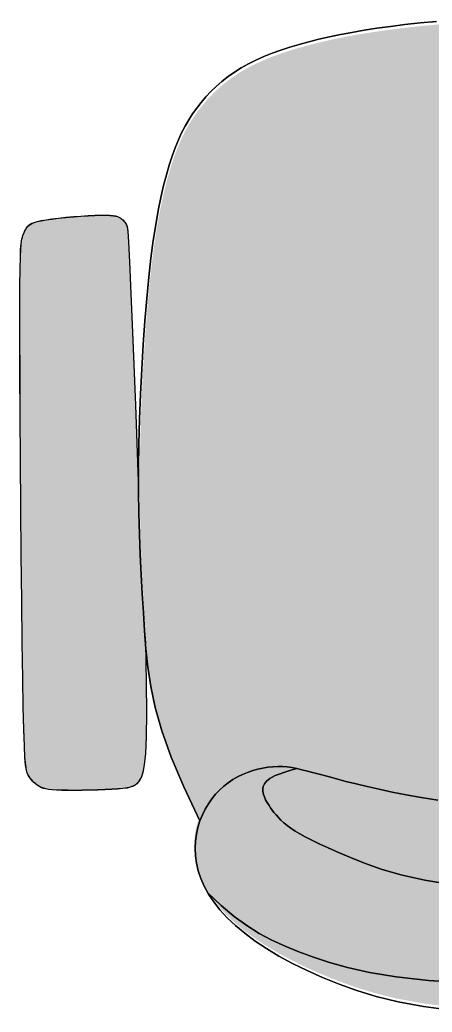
# Model space of a CAD drawing. Header units: millimetres. Extents: x 3459698 to 3471712, y -129464 to -118443.
# Drawn here: x 3460198 to 3460427, y -120854 to -120302 of the extents above; entities that cross this region are included whole.
import ezdxf

# ---------------------------------------------------------------- set-up
doc = ezdxf.new("R2010")
doc.units = ezdxf.units.MM
doc.header["$LTSCALE"] = 0.5
doc.header["$MEASUREMENT"] = 0
doc.layers.add('Furniture', color=252, linetype='Continuous')
doc.layers.add('PARTITION', color=7, linetype='Continuous')

msp = doc.modelspace()

# ---------------------------------------------------------------- hatches: boundary and pattern name
at = {"layer": 'PARTITION', "ltscale": 13, "true_color": 0xffffff}
h = msp.add_hatch(color=7, dxfattribs=at)
h.dxf.hatch_style = 1
h.paths.add_polyline_path([(3460549.48, -120741.43), (3460561.37, -120740.49), (3460572.21, -120739.33), (3460582.12, -120738), (3460591.22, -120736.54), (3460599.62, -120735.02), (3460607.41, -120733.48), (3460614.64, -120731.95), (3460621.33, -120730.44), (3460627.48, -120728.96), (3460633.13, -120727.54), (3460638.28, -120726.19), (3460642.96, -120724.93), (3460647.19, -120723.77), (3460651, -120722.73), (3460654.43, -120721.82), (3460657.56, -120721.05), (3460660.46, -120720.4), (3460663.18, -120719.91), (3460665.8, -120719.55), (3460668.39, -120719.35), (3460670.99, -120719.31), (3460673.68, -120719.42), (3460676.44, -120719.7), (3460679.24, -120720.15), (3460682.08, -120720.77), (3460684.92, -120721.57), (3460687.75, -120722.54), (3460690.54, -120723.7), (3460693.27, -120725.04), (3460695.93, -120726.58), (3460698.5, -120728.31), (3460700.97, -120730.23), (3460703.31, -120732.36), (3460705.53, -120734.7), (3460707.61, -120737.24), (3460709.53, -120740), (3460711.28, -120742.98), (3460712.84, -120746.18), (3460714.2, -120749.58), (3460723.22, -120730.65), (3460730.18, -120714.08), (3460735.36, -120699.5), (3460739.07, -120686.55), (3460741.59, -120674.88), (3460743.22, -120664.11), (3460744.25, -120653.89), (3460744.99, -120643.85), (3460745.66, -120633.68), (3460746.31, -120623.29), (3460746.9, -120612.61), (3460747.43, -120601.61), (3460747.85, -120590.23), (3460748.16, -120578.41), (3460748.32, -120566.12), (3460748.31, -120553.29), (3460748.12, -120539.92), (3460747.76, -120526.18), (3460747.24, -120512.27), (3460746.56, -120498.38), (3460745.76, -120484.74), (3460744.83, -120471.54), (3460743.79, -120458.99), (3460742.66, -120447.28), (3460741.45, -120436.59), (3460740.16, -120426.88), (3460738.81, -120418.08), (3460737.39, -120410.1), (3460735.93, -120402.86), (3460734.41, -120396.3), (3460732.85, -120390.32), (3460731.25, -120384.87), (3460729.62, -120379.85), (3460727.95, -120375.23), (3460726.21, -120370.95), (3460724.4, -120366.98), (3460722.48, -120363.25), (3460720.46, -120359.74), (3460718.31, -120356.4), (3460716.01, -120353.17), (3460713.55, -120350.02), (3460710.93, -120346.96), (3460708.12, -120343.99), (3460705.14, -120341.12), (3460701.97, -120338.36), (3460698.61, -120335.72), (3460695.04, -120333.21), (3460691.27, -120330.83), (3460687.29, -120328.61), (3460683.1, -120326.52), (3460678.7, -120324.56), (3460674.1, -120322.71), (3460669.29, -120320.98), (3460664.28, -120319.34), (3460659.08, -120317.79), (3460653.68, -120316.32), (3460648.08, -120314.92), (3460642.25, -120313.58), (3460636.16, -120312.31), (3460629.76, -120311.09), (3460623.02, -120309.94), (3460615.91, -120308.85), (3460608.39, -120307.81), (3460600.41, -120306.82), (3460591.93, -120305.89), (3460582.82, -120305.03), (3460572.92, -120304.26), (3460562.08, -120303.6), (3460550.16, -120303.07), (3460537.01, -120302.69), (3460522.47, -120302.47), (3460506.39, -120302.45), (3460490.32, -120302.47), (3460475.78, -120302.69), (3460462.62, -120303.07), (3460450.7, -120303.6), (3460439.86, -120304.26), (3460429.96, -120305.03), (3460420.85, -120305.89), (3460412.37, -120306.82), (3460404.4, -120307.81), (3460396.87, -120308.85), (3460389.76, -120309.94), (3460383.02, -120311.09), (3460376.63, -120312.31), (3460370.53, -120313.58), (3460364.7, -120314.92), (3460359.1, -120316.32), (3460353.7, -120317.79), (3460348.5, -120319.34), (3460343.49, -120320.98), (3460338.69, -120322.71), (3460334.08, -120324.56), (3460329.68, -120326.52), (3460325.49, -120328.61), (3460321.51, -120330.83), (3460317.74, -120333.21), (3460314.18, -120335.72), (3460310.81, -120338.36), (3460307.64, -120341.12), (3460304.66, -120343.99), (3460301.86, -120346.96), (3460299.23, -120350.02), (3460296.77, -120353.17), (3460294.47, -120356.4), (3460292.32, -120359.74), (3460290.3, -120363.25), (3460288.39, -120366.98), (3460286.57, -120370.95), (3460284.83, -120375.23), (3460283.16, -120379.85), (3460281.53, -120384.87), (3460279.94, -120390.32), (3460278.38, -120396.3), (3460276.86, -120402.86), (3460275.39, -120410.1), (3460273.97, -120418.08), (3460272.62, -120426.88), (3460271.33, -120436.59), (3460270.12, -120447.28), (3460268.99, -120458.99), (3460267.95, -120471.54), (3460267.03, -120484.74), (3460266.22, -120498.38), (3460265.55, -120512.27), (3460265.02, -120526.18), (3460264.66, -120539.92), (3460264.47, -120553.29), (3460264.47, -120566.12), (3460264.63, -120578.41), (3460264.93, -120590.23), (3460265.36, -120601.61), (3460265.88, -120612.61), (3460266.47, -120623.29), (3460267.12, -120633.68), (3460267.8, -120643.85), (3460268.53, -120653.89), (3460269.57, -120664.11), (3460271.2, -120674.88), (3460273.72, -120686.55), (3460277.42, -120699.5), (3460282.6, -120714.08), (3460289.56, -120730.65), (3460298.59, -120749.58), (3460299.94, -120746.18), (3460301.51, -120742.98), (3460303.26, -120740), (3460305.18, -120737.24), (3460307.25, -120734.7), (3460309.47, -120732.36), (3460311.82, -120730.23), (3460314.28, -120728.31), (3460316.85, -120726.58), (3460319.51, -120725.04), (3460322.24, -120723.7), (3460325.04, -120722.54), (3460327.87, -120721.57), (3460330.71, -120720.77), (3460333.54, -120720.15), (3460336.35, -120719.7), (3460339.1, -120719.42), (3460341.79, -120719.31), (3460344.4, -120719.35), (3460346.98, -120719.55), (3460349.6, -120719.91), (3460352.48, -120720.43), (3460352.47, -120720.44), (3460355.22, -120721.05), (3460358.35, -120721.82), (3460361.79, -120722.73), (3460365.59, -120723.77), (3460369.82, -120724.93), (3460374.5, -120726.19), (3460379.66, -120727.54), (3460385.3, -120728.96), (3460391.46, -120730.44), (3460398.14, -120731.95), (3460405.37, -120733.48), (3460413.16, -120735.02), (3460421.56, -120736.54), (3460430.66, -120738), (3460440.57, -120739.33), (3460451.42, -120740.49), (3460463.3, -120741.43), (3460476.35, -120742.09), (3460490.68, -120742.42), (3460506.39, -120742.36), (3460522.11, -120742.42), (3460536.43, -120742.09)])
h = msp.add_hatch(color=7, dxfattribs=at)
h.dxf.hatch_style = 1
h.paths.add_polyline_path([(3460268.21, -120688.1), (3460268.03, -120701.03), (3460267.59, -120710.36), (3460266.96, -120716.74), (3460266.2, -120720.85), (3460265.36, -120723.37), (3460264.51, -120724.96), (3460263.68, -120726.19), (3460262.81, -120727.2), (3460261.83, -120728.01), (3460260.65, -120728.65), (3460259.19, -120729.15), (3460257.37, -120729.54), (3460255.11, -120729.85), (3460252.33, -120730.1), (3460248.98, -120730.32), (3460245.18, -120730.51), (3460241.08, -120730.67), (3460236.81, -120730.79), (3460232.53, -120730.88), (3460228.38, -120730.92), (3460224.51, -120730.91), (3460221.07, -120730.86), (3460218.16, -120730.75), (3460215.76, -120730.59), (3460213.8, -120730.37), (3460212.2, -120730.09), (3460210.89, -120729.76), (3460209.81, -120729.37), (3460208.89, -120728.92), (3460208.05, -120728.41), (3460207.24, -120727.84), (3460206.45, -120727.2), (3460205.68, -120726.52), (3460204.95, -120725.77), (3460204.26, -120724.98), (3460203.6, -120724.14), (3460202.99, -120723.25), (3460202.43, -120722.32), (3460201.93, -120721.26), (3460201.47, -120719.63), (3460201.06, -120716.92), (3460200.68, -120712.59), (3460200.34, -120706.13), (3460200.01, -120697), (3460199.71, -120684.68), (3460199.42, -120668.65), (3460199.13, -120648.65), (3460198.86, -120625.46), (3460198.61, -120600.16), (3460198.38, -120573.78), (3460198.18, -120547.4), (3460198.02, -120522.07), (3460197.91, -120498.84), (3460197.84, -120478.77), (3460197.84, -120462.65), (3460197.88, -120450.24), (3460197.98, -120441), (3460198.11, -120434.43), (3460198.28, -120429.99), (3460198.49, -120427.18), (3460198.72, -120425.47), (3460198.97, -120424.34), (3460199.23, -120423.36), (3460199.52, -120422.44), (3460199.82, -120421.58), (3460200.15, -120420.76), (3460200.49, -120420), (3460200.87, -120419.28), (3460201.27, -120418.59), (3460201.7, -120417.95), (3460202.18, -120417.33), (3460202.75, -120416.75), (3460203.5, -120416.19), (3460204.5, -120415.65), (3460205.82, -120415.13), (3460207.52, -120414.63), (3460209.69, -120414.14), (3460212.39, -120413.66), (3460215.65, -120413.19), (3460219.37, -120412.74), (3460223.4, -120412.32), (3460227.58, -120411.94), (3460231.76, -120411.62), (3460235.81, -120411.36), (3460239.56, -120411.17), (3460242.86, -120411.08), (3460245.62, -120411.08), (3460247.84, -120411.17), (3460249.62, -120411.34), (3460251, -120411.58), (3460252.08, -120411.86), (3460252.9, -120412.19), (3460253.54, -120412.55), (3460254.08, -120412.93), (3460254.56, -120413.31), (3460255.01, -120413.71), (3460255.42, -120414.12), (3460255.81, -120414.56), (3460256.16, -120415.02), (3460256.5, -120415.51), (3460256.81, -120416.03), (3460257.11, -120416.59), (3460257.4, -120417.48), (3460257.74, -120420.07), (3460258.17, -120426.02), (3460258.76, -120437.01), (3460259.56, -120454.68), (3460260.63, -120480.71), (3460262.01, -120516.74), (3460263.78, -120564.46), (3460268.08, -120670.88)])
h = msp.add_hatch(color=7, dxfattribs=at)
h.dxf.hatch_style = 1
h.paths.add_polyline_path([(3460480.07, -120853.93), (3460506.41, -120854.17), (3460531.92, -120853.93), (3460553.92, -120852.97), (3460572.81, -120851.39), (3460589.02, -120849.25), (3460602.99, -120846.65), (3460615.14, -120843.65), (3460625.9, -120840.34), (3460635.69, -120836.79), (3460644.86, -120833.09), (3460653.49, -120829.25), (3460661.56, -120825.28), (3460669.07, -120821.21), (3460676, -120817.06), (3460682.36, -120812.83), (3460688.13, -120808.54), (3460693.3, -120804.22), (3460697.88, -120799.86), (3460701.88, -120795.5), (3460705.32, -120791.12), (3460708.23, -120786.76), (3460710.62, -120782.41), (3460712.52, -120778.09), (3460713.95, -120773.8), (3460714.93, -120769.57), (3460715.49, -120765.39), (3460715.65, -120761.29), (3460715.45, -120757.29), (3460714.92, -120753.41), (3460714.08, -120749.67), (3460712.97, -120746.09), (3460711.61, -120742.69), (3460710.05, -120739.49), (3460708.29, -120736.52), (3460706.37, -120733.76), (3460704.3, -120731.21), (3460702.08, -120728.87), (3460699.73, -120726.74), (3460697.27, -120724.82), (3460694.7, -120723.09), (3460692.04, -120721.55), (3460689.31, -120720.21), (3460686.51, -120719.05), (3460683.69, -120718.08), (3460680.84, -120717.28), (3460678.01, -120716.66), (3460675.2, -120716.21), (3460672.45, -120715.93), (3460669.76, -120715.82), (3460667.15, -120715.86), (3460664.57, -120716.06), (3460661.95, -120716.42), (3460659.23, -120716.92), (3460656.33, -120717.56), (3460653.2, -120718.33), (3460649.76, -120719.24), (3460645.96, -120720.28), (3460641.73, -120721.44), (3460637.05, -120722.7), (3460631.89, -120724.05), (3460626.25, -120725.47), (3460620.09, -120726.95), (3460613.41, -120728.46), (3460606.18, -120730), (3460598.39, -120731.53), (3460589.99, -120733.05), (3460580.89, -120734.51), (3460570.98, -120735.84), (3460560.14, -120737.01), (3460548.25, -120737.94), (3460535.2, -120738.6), (3460520.87, -120738.93), (3460505.16, -120738.87), (3460489.44, -120738.93), (3460475.12, -120738.6), (3460462.07, -120737.94), (3460450.18, -120737.01), (3460439.34, -120735.84), (3460429.43, -120734.51), (3460420.33, -120733.05), (3460411.93, -120731.53), (3460404.14, -120730), (3460396.91, -120728.46), (3460390.22, -120726.95), (3460384.07, -120725.47), (3460378.42, -120724.05), (3460373.27, -120722.7), (3460368.59, -120721.44), (3460364.36, -120720.28), (3460360.55, -120719.24), (3460357.12, -120718.33), (3460353.99, -120717.56), (3460351.09, -120716.92), (3460348.37, -120716.42), (3460345.75, -120716.06), (3460343.16, -120715.86), (3460340.56, -120715.82), (3460337.87, -120715.93), (3460335.12, -120716.21), (3460332.31, -120716.66), (3460329.47, -120717.28), (3460326.63, -120718.08), (3460323.8, -120719.05), (3460321.01, -120720.21), (3460318.28, -120721.55), (3460315.62, -120723.09), (3460313.05, -120724.82), (3460310.58, -120726.74), (3460308.24, -120728.87), (3460306.02, -120731.21), (3460303.94, -120733.76), (3460302.02, -120736.52), (3460300.27, -120739.49), (3460298.71, -120742.69), (3460297.35, -120746.09), (3460296.24, -120749.67), (3460295.4, -120753.41), (3460294.87, -120757.29), (3460294.67, -120761.29), (3460294.83, -120765.39), (3460295.39, -120769.57), (3460296.37, -120773.8), (3460297.8, -120778.09), (3460299.7, -120782.41), (3460302.09, -120786.76), (3460305, -120791.12), (3460308.44, -120795.5), (3460312.44, -120799.86), (3460317.01, -120804.22), (3460322.19, -120808.54), (3460327.96, -120812.83), (3460334.32, -120817.06), (3460341.25, -120821.21), (3460348.76, -120825.28), (3460356.83, -120829.25), (3460365.46, -120833.09), (3460374.63, -120836.79), (3460384.43, -120840.34), (3460395.21, -120843.65), (3460407.46, -120846.65), (3460421.61, -120849.25), (3460438.12, -120851.39), (3460457.46, -120852.97)])

# ---------------------------------------------------------------- linework, layer by layer
at = {"layer": 'Furniture', "color": 252, "linetype": 'Continuous'}
for p, q in [((3460382.35, -120309.4, 381), (3460389.08, -120308.24, 381)), ((3460389.08, -120308.24, 381), (3460382.35, -120309.4, 381)), ((3460389.08, -120308.24, 381), (3460396.19, -120307.15, 381)), ((3460396.19, -120307.15, 381), (3460389.08, -120308.24, 381)), ((3460396.19, -120307.15, 381), (3460403.72, -120306.11, 381)), ((3460403.72, -120306.11, 381), (3460396.19, -120307.15, 381)), ((3460403.72, -120306.11, 381), (3460411.69, -120305.12, 381)), ((3460411.69, -120305.12, 381), (3460403.72, -120306.11, 381)), ((3460411.69, -120305.12, 381), (3460420.17, -120304.19, 381)), ((3460420.17, -120304.19, 381), (3460411.69, -120305.12, 381)), ((3460420.17, -120304.19, 381), (3460429.29, -120303.33, 381)), ((3460429.29, -120303.33, 381), (3460420.17, -120304.19, 381)), ((3460358.43, -120314.62, 381), (3460364.03, -120313.22, 381)), ((3460364.03, -120313.22, 381), (3460358.43, -120314.62, 381)), ((3460364.03, -120313.22, 381), (3460369.85, -120311.88, 381)), ((3460369.85, -120311.88, 381), (3460364.03, -120313.22, 381)), ((3460369.85, -120311.88, 381), (3460375.95, -120310.61, 381)), ((3460375.95, -120310.61, 381), (3460369.85, -120311.88, 381)), ((3460375.95, -120310.61, 381), (3460382.35, -120309.4, 381)), ((3460382.35, -120309.4, 381), (3460375.95, -120310.61, 381)), ((3460338.01, -120321.01, 381), (3460342.82, -120319.28, 381)), ((3460342.82, -120319.28, 381), (3460338.01, -120321.01, 381)), ((3460342.82, -120319.28, 381), (3460347.82, -120317.64, 381)), ((3460347.82, -120317.64, 381), (3460342.82, -120319.28, 381)), ((3460347.82, -120317.64, 381), (3460353.03, -120316.09, 381)), ((3460353.03, -120316.09, 381), (3460347.82, -120317.64, 381)), ((3460353.03, -120316.09, 381), (3460358.43, -120314.62, 381)), ((3460358.43, -120314.62, 381), (3460353.03, -120316.09, 381)), ((3460324.81, -120326.91, 381), (3460329.01, -120324.82, 381)), ((3460329.01, -120324.82, 381), (3460324.81, -120326.91, 381)), ((3460329.01, -120324.82, 381), (3460333.41, -120322.86, 381)), ((3460333.41, -120322.86, 381), (3460329.01, -120324.82, 381)), ((3460333.41, -120322.86, 381), (3460338.01, -120321.01, 381)), ((3460338.01, -120321.01, 381), (3460333.41, -120322.86, 381)), ((3460317.06, -120331.51, 381), (3460320.83, -120329.13, 381)), ((3460320.83, -120329.13, 381), (3460317.06, -120331.51, 381)), ((3460320.83, -120329.13, 381), (3460324.81, -120326.91, 381)), ((3460324.81, -120326.91, 381), (3460320.83, -120329.13, 381)), ((3460310.14, -120336.66, 381), (3460313.5, -120334.02, 381)), ((3460313.5, -120334.02, 381), (3460310.14, -120336.66, 381)), ((3460313.5, -120334.02, 381), (3460317.06, -120331.51, 381)), ((3460317.06, -120331.51, 381), (3460313.5, -120334.02, 381)), ((3460303.98, -120342.29, 381), (3460306.97, -120339.42, 381)), ((3460306.97, -120339.42, 381), (3460303.98, -120342.29, 381)), ((3460306.97, -120339.42, 381), (3460310.14, -120336.66, 381)), ((3460310.14, -120336.66, 381), (3460306.97, -120339.42, 381)), ((3460298.55, -120348.32, 381), (3460301.18, -120345.26, 381)), ((3460301.18, -120345.26, 381), (3460298.55, -120348.32, 381)), ((3460301.18, -120345.26, 381), (3460303.98, -120342.29, 381)), ((3460303.98, -120342.29, 381), (3460301.18, -120345.26, 381)), ((3460293.8, -120354.7, 381), (3460296.1, -120351.47, 381)), ((3460296.1, -120351.47, 381), (3460293.8, -120354.7, 381)), ((3460296.1, -120351.47, 381), (3460298.55, -120348.32, 381)), ((3460298.55, -120348.32, 381), (3460296.1, -120351.47, 381)), ((3460289.62, -120361.56, 381), (3460291.64, -120358.04, 381)), ((3460291.64, -120358.04, 381), (3460289.62, -120361.56, 381)), ((3460291.64, -120358.04, 381), (3460293.8, -120354.7, 381)), ((3460293.8, -120354.7, 381), (3460291.64, -120358.04, 381)), ((3460287.71, -120365.28, 381), (3460289.62, -120361.56, 381)), ((3460289.62, -120361.56, 381), (3460287.71, -120365.28, 381)), ((3460284.16, -120373.53, 381), (3460285.89, -120369.25, 381)), ((3460285.89, -120369.25, 381), (3460284.16, -120373.53, 381)), ((3460285.89, -120369.25, 381), (3460287.71, -120365.28, 381)), ((3460287.71, -120365.28, 381), (3460285.89, -120369.25, 381)), ((3460282.48, -120378.15, 381), (3460284.16, -120373.53, 381)), ((3460284.16, -120373.53, 381), (3460282.48, -120378.15, 381)), ((3460280.85, -120383.17, 381), (3460282.48, -120378.15, 381)), ((3460282.48, -120378.15, 381), (3460280.85, -120383.17, 381)), ((3460279.26, -120388.63, 381), (3460280.85, -120383.17, 381)), ((3460280.85, -120383.17, 381), (3460279.26, -120388.63, 381)), ((3460277.7, -120394.6, 381), (3460279.26, -120388.63, 381)), ((3460279.26, -120388.63, 381), (3460277.7, -120394.6, 381)), ((3460276.18, -120401.16, 381), (3460277.7, -120394.6, 381)), ((3460277.7, -120394.6, 381), (3460276.18, -120401.16, 381)), ((3460274.71, -120408.4, 381), (3460276.18, -120401.16, 381)), ((3460276.18, -120401.16, 381), (3460274.71, -120408.4, 381)), ((3460209.69, -120414.14, 381), (3460212.39, -120413.66, 381)), ((3460209.7, -120414.06, 381), (3460212.4, -120413.58, 381)), ((3460209.7, -120414.06, 381), (3460212.4, -120413.58, 381)), ((3460212.39, -120413.66, 381), (3460215.65, -120413.19, 381)), ((3460212.4, -120413.58, 381), (3460215.66, -120413.11, 381)), ((3460212.4, -120413.58, 381), (3460215.66, -120413.11, 381)), ((3460215.65, -120413.19, 381), (3460219.37, -120412.74, 381)), ((3460215.66, -120413.11, 381), (3460219.38, -120412.66, 381)), ((3460215.66, -120413.11, 381), (3460219.38, -120412.66, 381)), ((3460219.37, -120412.74, 381), (3460223.4, -120412.32, 381)), ((3460219.38, -120412.66, 381), (3460223.41, -120412.24, 381)), ((3460219.38, -120412.66, 381), (3460223.41, -120412.24, 381)), ((3460223.4, -120412.32, 381), (3460227.58, -120411.94, 381)), ((3460223.41, -120412.24, 381), (3460227.59, -120411.86, 381)), ((3460223.41, -120412.24, 381), (3460227.59, -120411.86, 381)), ((3460227.58, -120411.94, 381), (3460231.76, -120411.62, 381)), ((3460227.59, -120411.86, 381), (3460231.78, -120411.54, 381)), ((3460227.59, -120411.86, 381), (3460231.78, -120411.54, 381)), ((3460231.76, -120411.62, 381), (3460235.81, -120411.36, 381)), ((3460231.78, -120411.54, 381), (3460235.82, -120411.28, 381)), ((3460231.78, -120411.54, 381), (3460235.82, -120411.28, 381)), ((3460235.81, -120411.36, 381), (3460239.56, -120411.17, 381)), ((3460235.82, -120411.28, 381), (3460239.57, -120411.09, 381)), ((3460235.82, -120411.28, 381), (3460239.57, -120411.09, 381)), ((3460239.56, -120411.17, 381), (3460242.86, -120411.08, 381)), ((3460239.57, -120411.09, 381), (3460242.87, -120411, 381)), ((3460239.57, -120411.09, 381), (3460242.87, -120411, 381)), ((3460242.86, -120411.08, 381), (3460245.62, -120411.08, 381)), ((3460242.87, -120411, 381), (3460245.63, -120411, 381)), ((3460242.87, -120411, 381), (3460245.63, -120411, 381)), ((3460245.62, -120411.08, 381), (3460247.84, -120411.17, 381)), ((3460245.63, -120411, 381), (3460247.85, -120411.09, 381)), ((3460245.63, -120411, 381), (3460247.85, -120411.09, 381)), ((3460247.84, -120411.17, 381), (3460249.62, -120411.34, 381)), ((3460247.85, -120411.09, 381), (3460249.63, -120411.26, 381)), ((3460247.85, -120411.09, 381), (3460249.63, -120411.26, 381)), ((3460249.62, -120411.34, 381), (3460251, -120411.58, 381)), ((3460249.63, -120411.26, 381), (3460251.01, -120411.49, 381)), ((3460249.63, -120411.26, 381), (3460251.01, -120411.49, 381)), ((3460251, -120411.58, 381), (3460252.08, -120411.86, 381)), ((3460251.01, -120411.49, 381), (3460252.09, -120411.78, 381)), ((3460251.01, -120411.49, 381), (3460252.09, -120411.78, 381)), ((3460252.08, -120411.86, 381), (3460252.9, -120412.19, 381)), ((3460252.09, -120411.78, 381), (3460252.91, -120412.11, 381)), ((3460252.09, -120411.78, 381), (3460252.91, -120412.11, 381)), ((3460252.9, -120412.19, 381), (3460253.54, -120412.55, 381)), ((3460252.91, -120412.11, 381), (3460253.55, -120412.47, 381)), ((3460252.91, -120412.11, 381), (3460253.55, -120412.47, 381)), ((3460253.54, -120412.55, 381), (3460254.08, -120412.93, 381)), ((3460253.55, -120412.47, 381), (3460254.09, -120412.85, 381)), ((3460253.55, -120412.47, 381), (3460254.09, -120412.85, 381)), ((3460254.08, -120412.93, 381), (3460254.56, -120413.31, 381)), ((3460254.09, -120412.85, 381), (3460254.57, -120413.23, 381)), ((3460254.09, -120412.85, 381), (3460254.57, -120413.23, 381)), ((3460254.56, -120413.31, 381), (3460255.01, -120413.71, 381)), ((3460254.57, -120413.23, 381), (3460255.02, -120413.63, 381)), ((3460254.57, -120413.23, 381), (3460255.02, -120413.63, 381)), ((3460255.02, -120413.63, 381), (3460255.43, -120414.04, 381)), ((3460255.02, -120413.63, 381), (3460255.43, -120414.04, 381)), ((3460273.3, -120416.38, 381), (3460274.71, -120408.4, 381)), ((3460274.71, -120408.4, 381), (3460273.3, -120416.38, 381)), ((3460200.87, -120419.28, 381), (3460201.27, -120418.59, 381)), ((3460200.88, -120419.2, 381), (3460201.28, -120418.51, 381)), ((3460200.88, -120419.2, 381), (3460201.28, -120418.51, 381)), ((3460201.27, -120418.59, 381), (3460201.7, -120417.95, 381)), ((3460201.28, -120418.51, 381), (3460201.71, -120417.87, 381)), ((3460201.28, -120418.51, 381), (3460201.71, -120417.87, 381)), ((3460201.7, -120417.95, 381), (3460202.18, -120417.33, 381)), ((3460201.71, -120417.87, 381), (3460202.19, -120417.25, 381)), ((3460201.71, -120417.87, 381), (3460202.19, -120417.25, 381)), ((3460202.18, -120417.33, 381), (3460202.75, -120416.75, 381)), ((3460202.19, -120417.25, 381), (3460202.76, -120416.67, 381)), ((3460202.19, -120417.25, 381), (3460202.76, -120416.67, 381)), ((3460202.75, -120416.75, 381), (3460203.5, -120416.19, 381)), ((3460202.76, -120416.67, 381), (3460203.51, -120416.11, 381)), ((3460202.76, -120416.67, 381), (3460203.51, -120416.11, 381)), ((3460203.5, -120416.19, 381), (3460204.5, -120415.65, 381)), ((3460203.51, -120416.11, 381), (3460204.51, -120415.57, 381)), ((3460203.51, -120416.11, 381), (3460204.51, -120415.57, 381)), ((3460204.5, -120415.65, 381), (3460205.82, -120415.13, 381)), ((3460204.51, -120415.57, 381), (3460205.83, -120415.05, 381)), ((3460204.51, -120415.57, 381), (3460205.83, -120415.05, 381)), ((3460205.82, -120415.13, 381), (3460207.52, -120414.63, 381)), ((3460205.83, -120415.05, 381), (3460207.53, -120414.55, 381)), ((3460205.83, -120415.05, 381), (3460207.53, -120414.55, 381)), ((3460207.52, -120414.63, 381), (3460209.69, -120414.14, 381)), ((3460207.53, -120414.55, 381), (3460209.7, -120414.06, 381)), ((3460207.53, -120414.55, 381), (3460209.7, -120414.06, 381)), ((3460255.01, -120413.71, 381), (3460255.42, -120414.12, 381)), ((3460255.42, -120414.12, 381), (3460255.81, -120414.56, 381)), ((3460255.43, -120414.04, 381), (3460255.82, -120414.48, 381)), ((3460255.43, -120414.04, 381), (3460255.82, -120414.48, 381)), ((3460255.81, -120414.56, 381), (3460256.16, -120415.02, 381)), ((3460255.82, -120414.48, 381), (3460256.17, -120414.94, 381)), ((3460255.82, -120414.48, 381), (3460256.17, -120414.94, 381)), ((3460256.16, -120415.02, 381), (3460256.5, -120415.51, 381)), ((3460256.17, -120414.94, 381), (3460256.51, -120415.43, 381)), ((3460256.17, -120414.94, 381), (3460256.51, -120415.43, 381)), ((3460256.5, -120415.51, 381), (3460256.81, -120416.03, 381)), ((3460256.51, -120415.43, 381), (3460256.82, -120415.95, 381)), ((3460256.51, -120415.43, 381), (3460256.82, -120415.95, 381)), ((3460256.81, -120416.03, 381), (3460257.11, -120416.59, 381)), ((3460256.82, -120415.95, 381), (3460257.12, -120416.51, 381)), ((3460256.82, -120415.95, 381), (3460257.12, -120416.51, 381)), ((3460257.11, -120416.59, 381), (3460257.4, -120417.48, 381)), ((3460257.12, -120416.51, 381), (3460257.41, -120417.4, 381)), ((3460257.12, -120416.51, 381), (3460257.41, -120417.4, 381)), ((3460257.4, -120417.48, 381), (3460257.74, -120420.07, 381)), ((3460257.41, -120417.4, 381), (3460257.75, -120419.99, 381)), ((3460257.41, -120417.4, 381), (3460257.75, -120419.99, 381)), ((3460271.94, -120425.19, 381), (3460273.3, -120416.38, 381)), ((3460273.3, -120416.38, 381), (3460271.94, -120425.19, 381)), ((3460198.72, -120425.47, 381), (3460198.97, -120424.34, 381)), ((3460198.73, -120425.39, 381), (3460198.98, -120424.26, 381)), ((3460198.73, -120425.39, 381), (3460198.98, -120424.26, 381)), ((3460198.97, -120424.34, 381), (3460199.23, -120423.36, 381)), ((3460198.98, -120424.26, 381), (3460199.24, -120423.28, 381)), ((3460198.98, -120424.26, 381), (3460199.24, -120423.28, 381)), ((3460199.23, -120423.36, 381), (3460199.52, -120422.44, 381)), ((3460199.24, -120423.28, 381), (3460199.53, -120422.36, 381)), ((3460199.24, -120423.28, 381), (3460199.53, -120422.36, 381)), ((3460199.52, -120422.44, 381), (3460199.82, -120421.58, 381)), ((3460199.53, -120422.36, 381), (3460199.83, -120421.5, 381)), ((3460199.53, -120422.36, 381), (3460199.83, -120421.5, 381)), ((3460199.82, -120421.58, 381), (3460200.15, -120420.76, 381)), ((3460199.83, -120421.5, 381), (3460200.16, -120420.68, 381)), ((3460199.83, -120421.5, 381), (3460200.16, -120420.68, 381)), ((3460200.15, -120420.76, 381), (3460200.49, -120420, 381)), ((3460200.16, -120420.68, 381), (3460200.51, -120419.92, 381)), ((3460200.16, -120420.68, 381), (3460200.51, -120419.92, 381)), ((3460200.49, -120420, 381), (3460200.87, -120419.28, 381)), ((3460200.51, -120419.92, 381), (3460200.88, -120419.2, 381)), ((3460200.51, -120419.92, 381), (3460200.88, -120419.2, 381)), ((3460257.74, -120420.07, 381), (3460258.17, -120426.02, 381)), ((3460257.75, -120419.99, 381), (3460258.18, -120425.94, 381)), ((3460257.75, -120419.99, 381), (3460258.18, -120425.94, 381)), ((3460198.11, -120434.43, 381), (3460198.28, -120429.99, 381)), ((3460198.12, -120434.35, 381), (3460198.29, -120429.91, 381)), ((3460198.12, -120434.35, 381), (3460198.29, -120429.91, 381)), ((3460198.28, -120429.99, 381), (3460198.49, -120427.18, 381)), ((3460198.29, -120429.91, 381), (3460198.5, -120427.1, 381)), ((3460198.29, -120429.91, 381), (3460198.5, -120427.1, 381)), ((3460198.49, -120427.18, 381), (3460198.72, -120425.47, 381)), ((3460198.5, -120427.1, 381), (3460198.73, -120425.39, 381)), ((3460198.5, -120427.1, 381), (3460198.73, -120425.39, 381)), ((3460258.17, -120426.02, 381), (3460258.76, -120437.01, 381)), ((3460258.18, -120425.94, 381), (3460258.77, -120436.93, 381)), ((3460258.18, -120425.94, 381), (3460258.77, -120436.93, 381)), ((3460270.66, -120434.9, 381), (3460271.94, -120425.19, 381)), ((3460271.94, -120425.19, 381), (3460270.66, -120434.9, 381)), ((3460197.98, -120441, 381), (3460198.11, -120434.43, 381)), ((3460197.99, -120440.92, 381), (3460198.12, -120434.35, 381)), ((3460197.99, -120440.92, 381), (3460198.12, -120434.35, 381)), ((3460269.44, -120445.59, 381), (3460270.66, -120434.9, 381)), ((3460270.66, -120434.9, 381), (3460269.44, -120445.59, 381)), ((3460197.88, -120450.24, 381), (3460197.98, -120441, 381)), ((3460197.89, -120450.16, 381), (3460197.99, -120440.92, 381)), ((3460197.89, -120450.16, 381), (3460197.99, -120440.92, 381)), ((3460258.76, -120437.01, 381), (3460259.56, -120454.68, 381)), ((3460258.77, -120436.93, 381), (3460259.57, -120454.6, 381)), ((3460258.77, -120436.93, 381), (3460259.57, -120454.6, 381)), ((3460268.31, -120457.29, 381), (3460269.44, -120445.59, 381)), ((3460269.44, -120445.59, 381), (3460268.31, -120457.29, 381)), ((3460197.84, -120462.65, 381), (3460197.88, -120450.24, 381)), ((3460197.85, -120462.57, 381), (3460197.89, -120450.16, 381)), ((3460197.85, -120462.57, 381), (3460197.89, -120450.16, 381)), ((3460259.56, -120454.68, 381), (3460260.63, -120480.71, 381)), ((3460259.57, -120454.6, 381), (3460260.64, -120480.63, 381)), ((3460259.57, -120454.6, 381), (3460260.64, -120480.63, 381)), ((3460267.28, -120469.84, 381), (3460268.31, -120457.29, 381)), ((3460268.31, -120457.29, 381), (3460267.28, -120469.84, 381)), ((3460197.84, -120478.77, 381), (3460197.84, -120462.65, 381)), ((3460197.85, -120478.69, 381), (3460197.85, -120462.57, 381)), ((3460197.85, -120478.69, 381), (3460197.85, -120462.57, 381)), ((3460266.35, -120483.04, 381), (3460267.28, -120469.84, 381)), ((3460267.28, -120469.84, 381), (3460266.35, -120483.04, 381)), ((3460197.91, -120498.84, 381), (3460197.84, -120478.77, 381)), ((3460197.92, -120498.76, 381), (3460197.85, -120478.69, 381)), ((3460197.92, -120498.76, 381), (3460197.85, -120478.69, 381)), ((3460260.63, -120480.71, 381), (3460262.01, -120516.74, 381)), ((3460260.64, -120480.63, 381), (3460262.03, -120516.66, 381)), ((3460260.64, -120480.63, 381), (3460262.03, -120516.66, 381)), ((3460265.54, -120496.68, 381), (3460266.35, -120483.04, 381)), ((3460266.35, -120483.04, 381), (3460265.54, -120496.68, 381)), ((3460198.02, -120522.07, 381), (3460197.91, -120498.84, 381)), ((3460198.03, -120521.99, 381), (3460197.92, -120498.76, 381)), ((3460198.03, -120521.99, 381), (3460197.92, -120498.76, 381)), ((3460264.87, -120510.57, 381), (3460265.54, -120496.68, 381)), ((3460265.54, -120496.68, 381), (3460264.87, -120510.57, 381)), ((3460264.34, -120524.48, 381), (3460264.87, -120510.57, 381)), ((3460264.87, -120510.57, 381), (3460264.34, -120524.48, 381)), ((3460262.01, -120516.74, 381), (3460263.78, -120564.46, 381)), ((3460262.03, -120516.66, 381), (3460263.79, -120564.38, 381)), ((3460262.03, -120516.66, 381), (3460263.79, -120564.38, 381)), ((3460198.18, -120547.4, 381), (3460198.02, -120522.07, 381)), ((3460198.19, -120547.32, 381), (3460198.03, -120521.99, 381)), ((3460198.19, -120547.32, 381), (3460198.03, -120521.99, 381)), ((3460263.98, -120538.22, 381), (3460264.34, -120524.48, 381)), ((3460264.34, -120524.48, 381), (3460263.98, -120538.22, 381)), ((3460263.79, -120551.59, 381), (3460263.98, -120538.22, 381)), ((3460263.98, -120538.22, 381), (3460263.79, -120551.59, 381)), ((3460198.38, -120573.78, 381), (3460198.18, -120547.4, 381)), ((3460198.39, -120573.7, 381), (3460198.19, -120547.32, 381)), ((3460198.39, -120573.7, 381), (3460198.19, -120547.32, 381)), ((3460263.79, -120564.42, 381), (3460263.79, -120551.59, 381)), ((3460263.79, -120551.59, 381), (3460263.79, -120564.42, 381)), ((3460263.78, -120564.41, 381), (3460263.78, -120564.5, 381)), ((3460263.78, -120564.5, 381), (3460263.94, -120576.79, 381)), ((3460263.95, -120576.71, 381), (3460263.79, -120564.42, 381)), ((3460263.79, -120564.42, 381), (3460263.95, -120576.71, 381)), ((3460198.61, -120600.16, 381), (3460198.38, -120573.78, 381)), ((3460198.62, -120600.08, 381), (3460198.39, -120573.7, 381)), ((3460198.62, -120600.08, 381), (3460198.39, -120573.7, 381)), ((3460263.94, -120576.79, 381), (3460264.24, -120588.61, 381)), ((3460264.26, -120588.53, 381), (3460263.95, -120576.71, 381)), ((3460263.95, -120576.71, 381), (3460264.26, -120588.53, 381)), ((3460264.24, -120588.61, 381), (3460264.67, -120599.99, 381)), ((3460264.68, -120599.91, 381), (3460264.26, -120588.53, 381)), ((3460264.26, -120588.53, 381), (3460264.68, -120599.91, 381)), ((3460198.86, -120625.46, 381), (3460198.61, -120600.16, 381)), ((3460198.87, -120625.38, 381), (3460198.62, -120600.08, 381)), ((3460198.87, -120625.38, 381), (3460198.62, -120600.08, 381)), ((3460264.67, -120599.99, 381), (3460265.19, -120610.99, 381)), ((3460265.2, -120610.91, 381), (3460264.68, -120599.91, 381)), ((3460264.68, -120599.91, 381), (3460265.2, -120610.91, 381)), ((3460265.19, -120610.99, 381), (3460265.79, -120621.67, 381)), ((3460265.8, -120621.59, 381), (3460265.2, -120610.91, 381)), ((3460265.2, -120610.91, 381), (3460265.8, -120621.59, 381)), ((3460265.79, -120621.67, 381), (3460266.43, -120632.06, 381)), ((3460266.45, -120631.98, 381), (3460265.8, -120621.59, 381)), ((3460265.8, -120621.59, 381), (3460266.45, -120631.98, 381)), ((3460199.13, -120648.65, 381), (3460198.86, -120625.46, 381)), ((3460199.14, -120648.57, 381), (3460198.87, -120625.38, 381)), ((3460199.14, -120648.57, 381), (3460198.87, -120625.38, 381)), ((3460266.43, -120632.06, 381), (3460267.11, -120642.23, 381)), ((3460267.12, -120642.15, 381), (3460266.45, -120631.98, 381)), ((3460266.45, -120631.98, 381), (3460267.12, -120642.15, 381)), ((3460267.11, -120642.23, 381), (3460267.58, -120648.71, 381)), ((3460267.86, -120652.19, 381), (3460267.12, -120642.15, 381)), ((3460267.12, -120642.15, 381), (3460267.86, -120652.19, 381)), ((3460199.42, -120668.65, 381), (3460199.13, -120648.65, 381)), ((3460199.43, -120668.57, 381), (3460199.14, -120648.57, 381)), ((3460199.43, -120668.57, 381), (3460199.14, -120648.57, 381)), ((3460267.58, -120648.71, 381), (3460268.08, -120670.88, 381)), ((3460267.59, -120648.63, 381), (3460268.09, -120670.8, 381)), ((3460267.59, -120648.63, 381), (3460268.09, -120670.8, 381)), ((3460268.89, -120662.41, 381), (3460267.86, -120652.19, 381)), ((3460267.86, -120652.19, 381), (3460268.89, -120662.41, 381)), ((3460270.52, -120673.18, 381), (3460268.89, -120662.41, 381)), ((3460268.89, -120662.41, 381), (3460270.52, -120673.18, 381)), ((3460199.71, -120684.68, 381), (3460199.42, -120668.65, 381)), ((3460199.72, -120684.6, 381), (3460199.43, -120668.57, 381)), ((3460199.72, -120684.6, 381), (3460199.43, -120668.57, 381)), ((3460268.08, -120670.88, 381), (3460268.21, -120688.1, 381)), ((3460268.09, -120670.8, 381), (3460268.22, -120688.02, 381)), ((3460268.09, -120670.8, 381), (3460268.22, -120688.02, 381)), ((3460273.04, -120684.85, 381), (3460270.52, -120673.18, 381)), ((3460270.52, -120673.18, 381), (3460273.04, -120684.85, 381)), ((3460200.01, -120697, 381), (3460199.71, -120684.68, 381)), ((3460200.02, -120696.92, 381), (3460199.72, -120684.6, 381)), ((3460200.02, -120696.92, 381), (3460199.72, -120684.6, 381)), ((3460268.21, -120688.1, 381), (3460268.03, -120701.03, 381)), ((3460268.22, -120688.02, 381), (3460268.04, -120700.95, 381)), ((3460268.22, -120688.02, 381), (3460268.04, -120700.95, 381)), ((3460276.74, -120697.8, 381), (3460273.04, -120684.85, 381)), ((3460273.04, -120684.85, 381), (3460276.74, -120697.8, 381)), ((3460200.34, -120706.13, 381), (3460200.01, -120697, 381)), ((3460200.35, -120706.05, 381), (3460200.02, -120696.92, 381)), ((3460200.35, -120706.05, 381), (3460200.02, -120696.92, 381)), ((3460281.93, -120712.38, 381), (3460276.74, -120697.8, 381)), ((3460276.74, -120697.8, 381), (3460281.93, -120712.38, 381)), ((3460200.69, -120712.51, 381), (3460200.35, -120706.05, 381)), ((3460200.69, -120712.51, 381), (3460200.35, -120706.05, 381)), ((3460268.03, -120701.03, 381), (3460267.59, -120710.36, 381)), ((3460268.04, -120700.95, 381), (3460267.6, -120710.28, 381)), ((3460268.04, -120700.95, 381), (3460267.6, -120710.28, 381)), ((3460200.68, -120712.59, 381), (3460200.34, -120706.13, 381)), ((3460267.59, -120710.36, 381), (3460266.96, -120716.74, 381)), ((3460267.6, -120710.28, 381), (3460266.97, -120716.66, 381)), ((3460267.6, -120710.28, 381), (3460266.97, -120716.66, 381)), ((3460201.06, -120716.92, 381), (3460200.68, -120712.59, 381)), ((3460201.07, -120716.84, 381), (3460200.69, -120712.51, 381)), ((3460201.07, -120716.84, 381), (3460200.69, -120712.51, 381)), ((3460201.47, -120719.63, 381), (3460201.06, -120716.92, 381)), ((3460201.48, -120719.55, 381), (3460201.07, -120716.84, 381)), ((3460201.48, -120719.55, 381), (3460201.07, -120716.84, 381)), ((3460266.96, -120716.74, 381), (3460266.2, -120720.85, 381)), ((3460266.97, -120716.66, 381), (3460266.21, -120720.77, 381)), ((3460266.97, -120716.66, 381), (3460266.21, -120720.77, 381)), ((3460288.88, -120728.95, 381), (3460281.93, -120712.38, 381)), ((3460281.93, -120712.38, 381), (3460288.88, -120728.95, 381)), ((3460201.93, -120721.26, 381), (3460201.47, -120719.63, 381)), ((3460201.94, -120721.18, 381), (3460201.48, -120719.55, 381)), ((3460201.94, -120721.18, 381), (3460201.48, -120719.55, 381)), ((3460202.43, -120722.32, 381), (3460201.93, -120721.26, 381)), ((3460202.44, -120722.24, 381), (3460201.94, -120721.18, 381)), ((3460202.44, -120722.24, 381), (3460201.94, -120721.18, 381)), ((3460202.99, -120723.25, 381), (3460202.43, -120722.32, 381)), ((3460203, -120723.17, 381), (3460202.44, -120722.24, 381)), ((3460203, -120723.17, 381), (3460202.44, -120722.24, 381)), ((3460266.2, -120720.85, 381), (3460265.36, -120723.37, 381)), ((3460266.21, -120720.77, 381), (3460265.37, -120723.29, 381)), ((3460266.21, -120720.77, 381), (3460265.37, -120723.29, 381)), ((3460318.83, -120723.34, 381), (3460321.57, -120722, 381)), ((3460321.57, -120722, 381), (3460318.83, -120723.34, 381)), ((3460321.57, -120722, 381), (3460324.36, -120720.84, 381)), ((3460324.36, -120720.84, 381), (3460321.57, -120722, 381)), ((3460324.36, -120720.84, 381), (3460327.19, -120719.87, 381)), ((3460327.19, -120719.87, 381), (3460324.36, -120720.84, 381)), ((3460327.19, -120719.87, 381), (3460330.03, -120719.07, 381)), ((3460330.03, -120719.07, 381), (3460327.19, -120719.87, 381)), ((3460330.03, -120719.07, 381), (3460332.86, -120718.45, 381)), ((3460332.86, -120718.45, 381), (3460330.03, -120719.07, 381)), ((3460332.86, -120718.45, 381), (3460335.67, -120718, 381)), ((3460335.67, -120718, 381), (3460332.86, -120718.45, 381)), ((3460335.67, -120718, 381), (3460338.43, -120717.72, 381)), ((3460338.43, -120717.72, 381), (3460335.67, -120718, 381)), ((3460338.43, -120717.72, 381), (3460341.11, -120717.61, 381)), ((3460341.11, -120717.61, 381), (3460338.43, -120717.72, 381)), ((3460339.75, -120722.67, 381), (3460341.89, -120721.82, 381)), ((3460341.89, -120721.82, 381), (3460339.75, -120722.67, 381)), ((3460341.11, -120717.61, 381), (3460343.72, -120717.65, 381)), ((3460343.72, -120717.65, 381), (3460341.11, -120717.61, 381)), ((3460341.89, -120721.82, 381), (3460344.56, -120720.9, 381)), ((3460344.56, -120720.9, 381), (3460341.89, -120721.82, 381)), ((3460343.72, -120717.65, 381), (3460346.3, -120717.85, 381)), ((3460346.3, -120717.85, 381), (3460343.72, -120717.65, 381)), ((3460344.56, -120720.9, 381), (3460347.83, -120719.88, 381)), ((3460347.83, -120719.88, 381), (3460344.56, -120720.9, 381)), ((3460346.3, -120717.85, 381), (3460348.92, -120718.21, 381)), ((3460348.92, -120718.21, 381), (3460346.3, -120717.85, 381)), ((3460347.83, -120719.88, 381), (3460351.79, -120718.74, 381)), ((3460351.79, -120718.74, 381), (3460347.83, -120719.88, 381)), ((3460348.92, -120718.21, 381), (3460351.65, -120718.71, 381)), ((3460351.65, -120718.71, 381), (3460348.92, -120718.21, 381)), ((3460351.65, -120718.71, 381), (3460354.54, -120719.35, 381)), ((3460354.54, -120719.35, 381), (3460351.65, -120718.71, 381)), ((3460354.54, -120719.35, 381), (3460357.67, -120720.12, 381)), ((3460357.67, -120720.12, 381), (3460354.54, -120719.35, 381)), ((3460357.67, -120720.12, 381), (3460361.11, -120721.03, 381)), ((3460361.11, -120721.03, 381), (3460357.67, -120720.12, 381)), ((3460361.11, -120721.03, 381), (3460364.91, -120722.07, 381)), ((3460364.91, -120722.07, 381), (3460361.11, -120721.03, 381)), ((3460364.91, -120722.07, 381), (3460369.14, -120723.23, 381)), ((3460369.14, -120723.23, 381), (3460364.91, -120722.07, 381)), ((3460203.6, -120724.14, 381), (3460202.99, -120723.25, 381)), ((3460203.61, -120724.06, 381), (3460203, -120723.17, 381)), ((3460203.61, -120724.06, 381), (3460203, -120723.17, 381)), ((3460204.26, -120724.98, 381), (3460203.6, -120724.14, 381)), ((3460204.27, -120724.9, 381), (3460203.61, -120724.06, 381)), ((3460204.27, -120724.9, 381), (3460203.61, -120724.06, 381)), ((3460204.95, -120725.77, 381), (3460204.26, -120724.98, 381)), ((3460204.96, -120725.69, 381), (3460204.27, -120724.9, 381)), ((3460204.96, -120725.69, 381), (3460204.27, -120724.9, 381)), ((3460205.68, -120726.52, 381), (3460204.95, -120725.77, 381)), ((3460205.69, -120726.43, 381), (3460204.96, -120725.69, 381)), ((3460205.69, -120726.43, 381), (3460204.96, -120725.69, 381)), ((3460206.45, -120727.2, 381), (3460205.68, -120726.52, 381)), ((3460206.46, -120727.12, 381), (3460205.69, -120726.43, 381)), ((3460206.46, -120727.12, 381), (3460205.69, -120726.43, 381)), ((3460207.24, -120727.84, 381), (3460206.45, -120727.2, 381)), ((3460207.25, -120727.76, 381), (3460206.46, -120727.12, 381)), ((3460207.25, -120727.76, 381), (3460206.46, -120727.12, 381)), ((3460208.05, -120728.41, 381), (3460207.24, -120727.84, 381)), ((3460208.06, -120728.33, 381), (3460207.25, -120727.76, 381)), ((3460208.06, -120728.33, 381), (3460207.25, -120727.76, 381)), ((3460261.83, -120728.01, 381), (3460260.65, -120728.65, 381)), ((3460261.84, -120727.92, 381), (3460260.66, -120728.57, 381)), ((3460261.84, -120727.92, 381), (3460260.66, -120728.57, 381)), ((3460262.81, -120727.2, 381), (3460261.83, -120728.01, 381)), ((3460262.83, -120727.12, 381), (3460261.84, -120727.92, 381)), ((3460262.83, -120727.12, 381), (3460261.84, -120727.92, 381)), ((3460263.68, -120726.19, 381), (3460262.81, -120727.2, 381)), ((3460263.69, -120726.11, 381), (3460262.83, -120727.12, 381)), ((3460263.69, -120726.11, 381), (3460262.83, -120727.12, 381)), ((3460264.51, -120724.96, 381), (3460263.68, -120726.19, 381)), ((3460264.52, -120724.88, 381), (3460263.69, -120726.11, 381)), ((3460264.52, -120724.88, 381), (3460263.69, -120726.11, 381)), ((3460265.36, -120723.37, 381), (3460264.51, -120724.96, 381)), ((3460265.37, -120723.29, 381), (3460264.52, -120724.88, 381)), ((3460265.37, -120723.29, 381), (3460264.52, -120724.88, 381)), ((3460311.14, -120728.53, 381), (3460313.6, -120726.61, 381)), ((3460313.6, -120726.61, 381), (3460311.14, -120728.53, 381)), ((3460313.6, -120726.61, 381), (3460316.17, -120724.88, 381)), ((3460316.17, -120724.88, 381), (3460313.6, -120726.61, 381)), ((3460316.17, -120724.88, 381), (3460318.83, -120723.34, 381)), ((3460318.83, -120723.34, 381), (3460316.17, -120724.88, 381)), ((3460333.07, -120728.79, 381), (3460333.35, -120727.98, 381)), ((3460333.35, -120727.98, 381), (3460333.07, -120728.79, 381)), ((3460333.35, -120727.98, 381), (3460333.75, -120727.19, 381)), ((3460333.75, -120727.19, 381), (3460333.35, -120727.98, 381)), ((3460333.75, -120727.19, 381), (3460334.27, -120726.42, 381)), ((3460334.27, -120726.42, 381), (3460333.75, -120727.19, 381)), ((3460334.27, -120726.42, 381), (3460334.92, -120725.67, 381)), ((3460334.92, -120725.67, 381), (3460334.27, -120726.42, 381)), ((3460334.92, -120725.67, 381), (3460335.73, -120724.94, 381)), ((3460335.73, -120724.94, 381), (3460334.92, -120725.67, 381)), ((3460335.73, -120724.94, 381), (3460336.75, -120724.21, 381)), ((3460336.75, -120724.21, 381), (3460335.73, -120724.94, 381)), ((3460336.75, -120724.21, 381), (3460338.07, -120723.46, 381)), ((3460338.07, -120723.46, 381), (3460336.75, -120724.21, 381)), ((3460338.07, -120723.46, 381), (3460339.75, -120722.67, 381)), ((3460339.75, -120722.67, 381), (3460338.07, -120723.46, 381)), ((3460369.14, -120723.23, 381), (3460373.82, -120724.49, 381)), ((3460373.82, -120724.49, 381), (3460369.14, -120723.23, 381)), ((3460373.82, -120724.49, 381), (3460378.98, -120725.84, 381)), ((3460378.98, -120725.84, 381), (3460373.82, -120724.49, 381)), ((3460378.98, -120725.84, 381), (3460384.62, -120727.26, 381)), ((3460384.62, -120727.26, 381), (3460378.98, -120725.84, 381)), ((3460384.62, -120727.26, 381), (3460390.78, -120728.74, 381)), ((3460390.78, -120728.74, 381), (3460384.62, -120727.26, 381)), ((3460208.89, -120728.92, 381), (3460208.05, -120728.41, 381)), ((3460208.9, -120728.84, 381), (3460208.06, -120728.33, 381)), ((3460208.9, -120728.84, 381), (3460208.06, -120728.33, 381)), ((3460209.81, -120729.37, 381), (3460208.89, -120728.92, 381)), ((3460209.82, -120729.29, 381), (3460208.9, -120728.84, 381)), ((3460209.82, -120729.29, 381), (3460208.9, -120728.84, 381)), ((3460210.89, -120729.76, 381), (3460209.81, -120729.37, 381)), ((3460210.9, -120729.68, 381), (3460209.82, -120729.29, 381)), ((3460210.9, -120729.68, 381), (3460209.82, -120729.29, 381)), ((3460212.2, -120730.09, 381), (3460210.89, -120729.76, 381)), ((3460212.21, -120730.01, 381), (3460210.9, -120729.68, 381)), ((3460212.21, -120730.01, 381), (3460210.9, -120729.68, 381)), ((3460213.8, -120730.37, 381), (3460212.2, -120730.09, 381)), ((3460213.81, -120730.29, 381), (3460212.21, -120730.01, 381)), ((3460213.81, -120730.29, 381), (3460212.21, -120730.01, 381)), ((3460215.76, -120730.59, 381), (3460213.8, -120730.37, 381)), ((3460215.77, -120730.51, 381), (3460213.81, -120730.29, 381)), ((3460215.77, -120730.51, 381), (3460213.81, -120730.29, 381)), ((3460218.16, -120730.75, 381), (3460215.76, -120730.59, 381)), ((3460218.17, -120730.67, 381), (3460215.77, -120730.51, 381)), ((3460218.17, -120730.67, 381), (3460215.77, -120730.51, 381)), ((3460221.07, -120730.86, 381), (3460218.16, -120730.75, 381)), ((3460221.08, -120730.78, 381), (3460218.17, -120730.67, 381)), ((3460221.08, -120730.78, 381), (3460218.17, -120730.67, 381)), ((3460224.51, -120730.91, 381), (3460221.07, -120730.86, 381)), ((3460224.52, -120730.83, 381), (3460221.08, -120730.78, 381)), ((3460224.52, -120730.83, 381), (3460221.08, -120730.78, 381)), ((3460228.38, -120730.92, 381), (3460224.51, -120730.91, 381)), ((3460228.39, -120730.84, 381), (3460224.52, -120730.83, 381)), ((3460228.39, -120730.84, 381), (3460224.52, -120730.83, 381)), ((3460232.53, -120730.88, 381), (3460228.38, -120730.92, 381)), ((3460232.54, -120730.8, 381), (3460228.39, -120730.84, 381)), ((3460232.54, -120730.8, 381), (3460228.39, -120730.84, 381)), ((3460236.81, -120730.79, 381), (3460232.53, -120730.88, 381)), ((3460236.82, -120730.71, 381), (3460232.54, -120730.8, 381)), ((3460236.82, -120730.71, 381), (3460232.54, -120730.8, 381)), ((3460241.08, -120730.67, 381), (3460236.81, -120730.79, 381)), ((3460241.09, -120730.59, 381), (3460236.82, -120730.71, 381)), ((3460241.09, -120730.59, 381), (3460236.82, -120730.71, 381)), ((3460245.18, -120730.51, 381), (3460241.08, -120730.67, 381)), ((3460245.19, -120730.43, 381), (3460241.09, -120730.59, 381)), ((3460245.19, -120730.43, 381), (3460241.09, -120730.59, 381)), ((3460248.98, -120730.32, 381), (3460245.18, -120730.51, 381)), ((3460248.99, -120730.24, 381), (3460245.19, -120730.43, 381)), ((3460248.99, -120730.24, 381), (3460245.19, -120730.43, 381)), ((3460252.33, -120730.1, 381), (3460248.98, -120730.32, 381)), ((3460252.34, -120730.02, 381), (3460248.99, -120730.24, 381)), ((3460252.34, -120730.02, 381), (3460248.99, -120730.24, 381)), ((3460255.11, -120729.85, 381), (3460252.33, -120730.1, 381)), ((3460255.12, -120729.76, 381), (3460252.34, -120730.02, 381)), ((3460255.12, -120729.76, 381), (3460252.34, -120730.02, 381)), ((3460257.37, -120729.54, 381), (3460255.11, -120729.85, 381)), ((3460257.38, -120729.46, 381), (3460255.12, -120729.76, 381)), ((3460257.38, -120729.46, 381), (3460255.12, -120729.76, 381)), ((3460259.19, -120729.15, 381), (3460257.37, -120729.54, 381)), ((3460259.2, -120729.07, 381), (3460257.38, -120729.46, 381)), ((3460259.2, -120729.07, 381), (3460257.38, -120729.46, 381)), ((3460260.65, -120728.65, 381), (3460259.19, -120729.15, 381)), ((3460260.66, -120728.57, 381), (3460259.2, -120729.07, 381)), ((3460260.66, -120728.57, 381), (3460259.2, -120729.07, 381)), ((3460297.91, -120747.88, 381), (3460288.88, -120728.95, 381)), ((3460288.88, -120728.95, 381), (3460297.91, -120747.88, 381)), ((3460304.5, -120735.55, 381), (3460306.57, -120733, 381)), ((3460306.57, -120733, 381), (3460304.5, -120735.55, 381)), ((3460306.57, -120733, 381), (3460308.79, -120730.66, 381)), ((3460308.79, -120730.66, 381), (3460306.57, -120733, 381)), ((3460308.79, -120730.66, 381), (3460311.14, -120728.53, 381)), ((3460311.14, -120728.53, 381), (3460308.79, -120730.66, 381)), ((3460332.84, -120730.47, 381), (3460332.9, -120729.62, 381)), ((3460332.9, -120729.62, 381), (3460332.84, -120730.47, 381)), ((3460332.87, -120731.34, 381), (3460332.84, -120730.47, 381)), ((3460332.84, -120730.47, 381), (3460332.87, -120731.34, 381)), ((3460332.99, -120732.23, 381), (3460332.87, -120731.34, 381)), ((3460332.87, -120731.34, 381), (3460332.99, -120732.23, 381)), ((3460332.9, -120729.62, 381), (3460333.07, -120728.79, 381)), ((3460333.07, -120728.79, 381), (3460332.9, -120729.62, 381)), ((3460333.2, -120733.14, 381), (3460332.99, -120732.23, 381)), ((3460332.99, -120732.23, 381), (3460333.2, -120733.14, 381)), ((3460333.5, -120734.08, 381), (3460333.2, -120733.14, 381)), ((3460333.2, -120733.14, 381), (3460333.5, -120734.08, 381)), ((3460390.78, -120728.74, 381), (3460397.46, -120730.25, 381)), ((3460397.46, -120730.25, 381), (3460390.78, -120728.74, 381)), ((3460397.46, -120730.25, 381), (3460404.69, -120731.79, 381)), ((3460404.69, -120731.79, 381), (3460397.46, -120730.25, 381)), ((3460404.69, -120731.79, 381), (3460412.49, -120733.32, 381)), ((3460412.49, -120733.32, 381), (3460404.69, -120731.79, 381)), ((3460412.49, -120733.32, 381), (3460420.89, -120734.84, 381)), ((3460420.89, -120734.84, 381), (3460412.49, -120733.32, 381)), ((3460300.83, -120741.28, 381), (3460302.58, -120738.31, 381)), ((3460302.58, -120738.31, 381), (3460300.83, -120741.28, 381)), ((3460302.58, -120738.31, 381), (3460304.5, -120735.55, 381)), ((3460304.5, -120735.55, 381), (3460302.58, -120738.31, 381)), ((3460333.87, -120735.05, 381), (3460333.5, -120734.08, 381)), ((3460333.5, -120734.08, 381), (3460333.87, -120735.05, 381)), ((3460334.34, -120736.05, 381), (3460333.87, -120735.05, 381)), ((3460333.87, -120735.05, 381), (3460334.34, -120736.05, 381)), ((3460334.89, -120737.09, 381), (3460334.34, -120736.05, 381)), ((3460334.34, -120736.05, 381), (3460334.89, -120737.09, 381)), ((3460335.53, -120738.19, 381), (3460334.89, -120737.09, 381)), ((3460334.89, -120737.09, 381), (3460335.53, -120738.19, 381)), ((3460336.26, -120739.34, 381), (3460335.53, -120738.19, 381)), ((3460335.53, -120738.19, 381), (3460336.26, -120739.34, 381)), ((3460420.89, -120734.84, 381), (3460429.98, -120736.3, 381)), ((3460429.98, -120736.3, 381), (3460420.89, -120734.84, 381)), ((3460297.91, -120747.88, 381), (3460299.26, -120744.48, 381)), ((3460299.26, -120744.48, 381), (3460297.91, -120747.88, 381)), ((3460299.26, -120744.48, 381), (3460300.83, -120741.28, 381)), ((3460300.83, -120741.28, 381), (3460299.26, -120744.48, 381)), ((3460337.08, -120740.54, 381), (3460336.26, -120739.34, 381)), ((3460336.26, -120739.34, 381), (3460337.08, -120740.54, 381)), ((3460337.99, -120741.81, 381), (3460337.08, -120740.54, 381)), ((3460337.08, -120740.54, 381), (3460337.99, -120741.81, 381)), ((3460339.01, -120743.14, 381), (3460337.99, -120741.81, 381)), ((3460337.99, -120741.81, 381), (3460339.01, -120743.14, 381)), ((3460340.16, -120744.52, 381), (3460339.01, -120743.14, 381)), ((3460339.01, -120743.14, 381), (3460340.16, -120744.52, 381)), ((3460341.45, -120745.94, 381), (3460340.16, -120744.52, 381)), ((3460340.16, -120744.52, 381), (3460341.45, -120745.94, 381)), ((3460296.8, -120751.46, 381), (3460297.91, -120747.88, 381)), ((3460297.91, -120747.88, 381), (3460296.8, -120751.46, 381)), ((3460342.91, -120747.4, 381), (3460341.45, -120745.94, 381)), ((3460341.45, -120745.94, 381), (3460342.91, -120747.4, 381)), ((3460344.54, -120748.88, 381), (3460342.91, -120747.4, 381)), ((3460342.91, -120747.4, 381), (3460344.54, -120748.88, 381)), ((3460346.37, -120750.39, 381), (3460344.54, -120748.88, 381)), ((3460344.54, -120748.88, 381), (3460346.37, -120750.39, 381)), ((3460295.42, -120759.08, 381), (3460295.96, -120755.2, 381)), ((3460295.96, -120755.2, 381), (3460295.42, -120759.08, 381)), ((3460295.96, -120755.2, 381), (3460296.8, -120751.46, 381)), ((3460296.8, -120751.46, 381), (3460295.96, -120755.2, 381)), ((3460348.42, -120751.92, 381), (3460346.37, -120750.39, 381)), ((3460346.37, -120750.39, 381), (3460348.42, -120751.92, 381)), ((3460350.71, -120753.46, 381), (3460348.42, -120751.92, 381)), ((3460348.42, -120751.92, 381), (3460350.71, -120753.46, 381)), ((3460353.33, -120755.05, 381), (3460350.71, -120753.46, 381)), ((3460350.71, -120753.46, 381), (3460353.33, -120755.05, 381)), ((3460356.39, -120756.74, 381), (3460353.33, -120755.05, 381)), ((3460353.33, -120755.05, 381), (3460356.39, -120756.74, 381)), ((3460295.22, -120763.08, 381), (3460295.42, -120759.08, 381)), ((3460295.42, -120759.08, 381), (3460295.22, -120763.08, 381)), ((3460359.98, -120758.57, 381), (3460356.39, -120756.74, 381)), ((3460356.39, -120756.74, 381), (3460359.98, -120758.57, 381)), ((3460364.19, -120760.58, 381), (3460359.98, -120758.57, 381)), ((3460359.98, -120758.57, 381), (3460364.19, -120760.58, 381)), ((3460369.13, -120762.82, 381), (3460364.19, -120760.58, 381)), ((3460364.19, -120760.58, 381), (3460369.13, -120762.82, 381)), ((3460295.39, -120767.18, 381), (3460295.22, -120763.08, 381)), ((3460295.22, -120763.08, 381), (3460295.39, -120767.18, 381)), ((3460374.91, -120765.33, 381), (3460369.13, -120762.82, 381)), ((3460369.13, -120762.82, 381), (3460374.91, -120765.33, 381)), ((3460381.61, -120768.16, 381), (3460374.91, -120765.33, 381)), ((3460374.91, -120765.33, 381), (3460381.61, -120768.16, 381)), ((3460295.94, -120771.36, 381), (3460295.39, -120767.18, 381)), ((3460295.39, -120767.18, 381), (3460295.94, -120771.36, 381)), ((3460296.93, -120775.59, 381), (3460295.94, -120771.36, 381)), ((3460295.94, -120771.36, 381), (3460296.93, -120775.59, 381)), ((3460389.38, -120771.3, 381), (3460381.61, -120768.16, 381)), ((3460381.61, -120768.16, 381), (3460389.38, -120771.3, 381)), ((3460398.58, -120774.59, 381), (3460389.38, -120771.3, 381)), ((3460389.38, -120771.3, 381), (3460398.58, -120774.59, 381)), ((3460298.36, -120779.88, 381), (3460296.93, -120775.59, 381)), ((3460296.93, -120775.59, 381), (3460298.36, -120779.88, 381)), ((3460409.59, -120777.85, 381), (3460398.58, -120774.59, 381)), ((3460398.58, -120774.59, 381), (3460409.59, -120777.85, 381)), ((3460300.26, -120784.2, 381), (3460298.36, -120779.88, 381)), ((3460298.36, -120779.88, 381), (3460300.26, -120784.2, 381)), ((3460422.82, -120780.85, 381), (3460409.59, -120777.85, 381)), ((3460409.59, -120777.85, 381), (3460422.82, -120780.85, 381)), ((3460438.65, -120783.41, 381), (3460422.82, -120780.85, 381)), ((3460422.82, -120780.85, 381), (3460438.65, -120783.41, 381)), ((3460302.65, -120788.55, 381), (3460300.26, -120784.2, 381)), ((3460300.26, -120784.2, 381), (3460302.65, -120788.55, 381)), ((3460309.73, -120794.9, 381), (3460302.23, -120787.78, 381)), ((3460302.23, -120787.78, 381), (3460309.73, -120794.9, 381)), ((3460305.55, -120792.91, 381), (3460302.65, -120788.55, 381)), ((3460302.65, -120788.55, 381), (3460305.55, -120792.91, 381)), ((3460308.99, -120797.29, 381), (3460305.55, -120792.91, 381)), ((3460305.55, -120792.91, 381), (3460308.99, -120797.29, 381)), ((3460312.99, -120801.65, 381), (3460308.99, -120797.29, 381)), ((3460308.99, -120797.29, 381), (3460312.99, -120801.65, 381)), ((3460316.91, -120800.94, 381), (3460309.73, -120794.9, 381)), ((3460309.73, -120794.9, 381), (3460316.91, -120800.94, 381)), ((3460317.57, -120806.01, 381), (3460312.99, -120801.65, 381)), ((3460312.99, -120801.65, 381), (3460317.57, -120806.01, 381)), ((3460323.9, -120806.06, 381), (3460316.91, -120800.94, 381)), ((3460316.91, -120800.94, 381), (3460323.9, -120806.06, 381)), ((3460322.75, -120810.33, 381), (3460317.57, -120806.01, 381)), ((3460317.57, -120806.01, 381), (3460322.75, -120810.33, 381)), ((3460328.52, -120814.62, 381), (3460322.75, -120810.33, 381)), ((3460322.75, -120810.33, 381), (3460328.52, -120814.62, 381)), ((3460330.85, -120810.42, 381), (3460323.9, -120806.06, 381)), ((3460323.9, -120806.06, 381), (3460330.85, -120810.42, 381)), ((3460337.9, -120814.18, 381), (3460330.85, -120810.42, 381)), ((3460330.85, -120810.42, 381), (3460337.9, -120814.18, 381)), ((3460334.87, -120818.85, 381), (3460328.52, -120814.62, 381)), ((3460328.52, -120814.62, 381), (3460334.87, -120818.85, 381)), ((3460345.16, -120817.52, 381), (3460337.9, -120814.18, 381)), ((3460337.9, -120814.18, 381), (3460345.16, -120817.52, 381)), ((3460341.81, -120823, 381), (3460334.87, -120818.85, 381)), ((3460334.87, -120818.85, 381), (3460341.81, -120823, 381)), ((3460352.8, -120820.58, 381), (3460345.16, -120817.52, 381)), ((3460345.16, -120817.52, 381), (3460352.8, -120820.58, 381)), ((3460360.93, -120823.54, 381), (3460352.8, -120820.58, 381)), ((3460352.8, -120820.58, 381), (3460360.93, -120823.54, 381)), ((3460349.32, -120827.07, 381), (3460341.81, -120823, 381)), ((3460341.81, -120823, 381), (3460349.32, -120827.07, 381)), ((3460357.39, -120831.04, 381), (3460349.32, -120827.07, 381)), ((3460349.32, -120827.07, 381), (3460357.39, -120831.04, 381)), ((3460369.8, -120826.51, 381), (3460360.93, -120823.54, 381)), ((3460360.93, -120823.54, 381), (3460369.8, -120826.51, 381)), ((3460379.96, -120829.42, 381), (3460369.8, -120826.51, 381)), ((3460369.8, -120826.51, 381), (3460379.96, -120829.42, 381)), ((3460366.01, -120834.88, 381), (3460357.39, -120831.04, 381)), ((3460357.39, -120831.04, 381), (3460366.01, -120834.88, 381)), ((3460392.1, -120832.14, 381), (3460379.96, -120829.42, 381)), ((3460379.96, -120829.42, 381), (3460392.1, -120832.14, 381)), ((3460406.88, -120834.55, 381), (3460392.1, -120832.14, 381)), ((3460392.1, -120832.14, 381), (3460406.88, -120834.55, 381)), ((3460375.19, -120838.58, 381), (3460366.01, -120834.88, 381)), ((3460366.01, -120834.88, 381), (3460375.19, -120838.58, 381)), ((3460424.96, -120836.54, 381), (3460406.88, -120834.55, 381)), ((3460406.88, -120834.55, 381), (3460424.96, -120836.54, 381)), ((3460447.02, -120837.97, 381), (3460424.96, -120836.54, 381)), ((3460424.96, -120836.54, 381), (3460447.02, -120837.97, 381)), ((3460384.98, -120842.13, 381), (3460375.19, -120838.58, 381)), ((3460375.19, -120838.58, 381), (3460384.98, -120842.13, 381)), ((3460395.77, -120845.44, 381), (3460384.98, -120842.13, 381)), ((3460384.98, -120842.13, 381), (3460395.77, -120845.44, 381)), ((3460408.01, -120848.44, 381), (3460395.77, -120845.44, 381)), ((3460395.77, -120845.44, 381), (3460408.01, -120848.44, 381)), ((3460422.16, -120851.04, 381), (3460408.01, -120848.44, 381)), ((3460408.01, -120848.44, 381), (3460422.16, -120851.04, 381)), ((3460438.68, -120853.18, 381), (3460422.16, -120851.04, 381)), ((3460422.16, -120851.04, 381), (3460438.68, -120853.18, 381))]:
    msp.add_line(p, q, dxfattribs=at)

doc.saveas('drawing.dxf')
